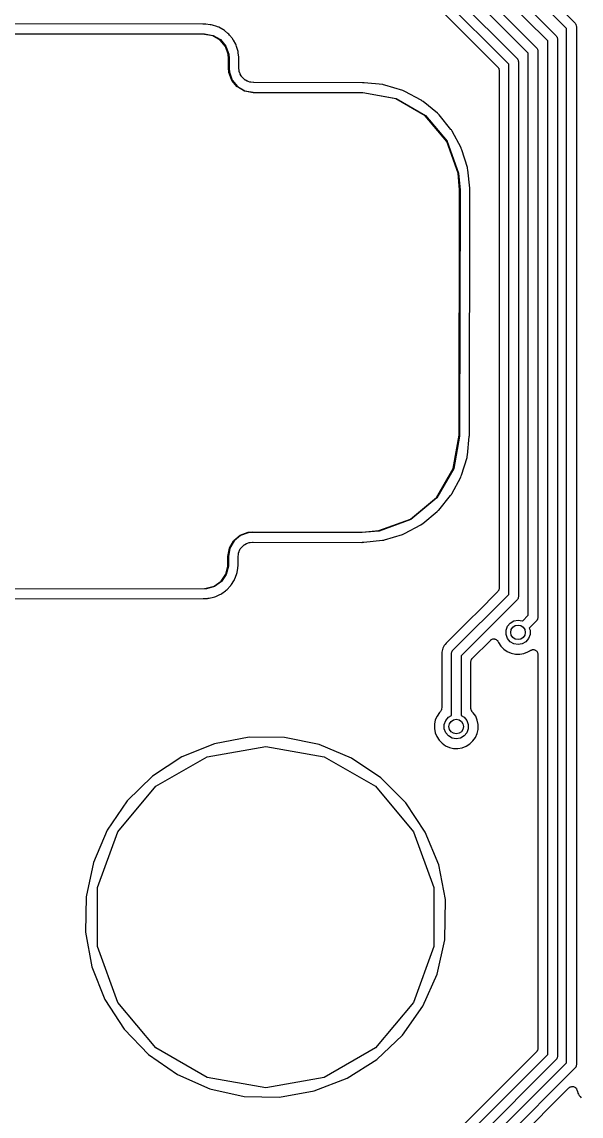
# Model space of a CAD drawing. Extents: x 69.6 to 139.6, y -158 to -61.
# Drawn here: x 93.09 to 104.59, y -141.6 to -119.07 of the extents above; entities that cross this region are included whole.
import ezdxf

# ---------------------------------------------------------------- set-up
doc = ezdxf.new("R2010")
doc.units = 0
doc.header["$MEASUREMENT"] = 0
doc.layers.add('BLACK', color=7, linetype='CONTINUOUS')

msp = doc.modelspace()

# ---------------------------------------------------------------- linework, layer by layer
at = {"layer": 'Black'}
for p, q in [((99.32, -115.254), (103.671, -119.604)), ((98.91, -115.469), (103.271, -119.829)), ((103.5, -119.716), (99.1493, -115.366)), ((103.1, -119.941), (98.7393, -115.581)), ((98.952, -116.076), (102.871, -119.995)), ((104.29, -119.206), (102.209, -117.126)), ((102.38, -117.014), (104.461, -119.094)), ((101.98, -117.264), (104.071, -119.354)), ((103.9, -119.466), (101.809, -117.376)), ((96.8094, -119.122), (92.8144, -119.115)), ((96.8145, -119.121), (96.8094, -119.122)), ((96.8686, -119.121), (96.8145, -119.121)), ((96.9593, -119.13), (96.8686, -119.121)), ((96.9793, -119.134), (96.9593, -119.13)), ((96.98, -119.134), (96.9793, -119.134)), ((96.9807, -119.134), (96.98, -119.134)), ((97.0048, -119.139), (96.9807, -119.134)), ((97.0919, -119.166), (97.0048, -119.139)), ((104.461, -119.094), (104.463, -119.098)), ((104.463, -119.098), (104.467, -119.101)), ((104.467, -119.101), (104.473, -119.112)), ((104.473, -119.112), (104.481, -119.123)), ((104.481, -119.123), (104.482, -119.127)), ((104.482, -119.127), (104.484, -119.131)), ((104.484, -119.131), (104.486, -119.144)), ((104.486, -119.144), (104.49, -119.156)), ((104.49, -119.156), (104.489, -119.161)), ((104.489, -119.161), (104.49, -119.165)), ((87.8434, -119.306), (96.8434, -119.319)), ((96.8429, -119.329), (87.8436, -119.316)), ((97.0126, -119.359), (96.8429, -119.329)), ((96.8434, -119.319), (96.8438, -119.319)), ((96.8438, -119.319), (96.8443, -119.319)), ((96.8443, -119.319), (97.0152, -119.35)), ((97.1613, -119.446), (97.0126, -119.359)), ((97.0152, -119.35), (97.0169, -119.35)), ((97.0169, -119.35), (97.1671, -119.437)), ((97.1107, -119.174), (97.0919, -119.166)), ((97.1114, -119.174), (97.1107, -119.174)), ((97.112, -119.174), (97.1114, -119.174)), ((97.1347, -119.184), (97.112, -119.174)), ((97.2151, -119.227), (97.1347, -119.184)), ((97.232, -119.238), (97.2151, -119.227)), ((97.2326, -119.239), (97.232, -119.238)), ((97.2331, -119.239), (97.2326, -119.239)), ((97.2536, -119.253), (97.2331, -119.239)), ((97.3241, -119.31), (97.2536, -119.253)), ((97.3384, -119.325), (97.3241, -119.31)), ((97.3389, -119.325), (97.3384, -119.325)), ((97.3394, -119.326), (97.3389, -119.325)), ((97.3568, -119.343), (97.3394, -119.326)), ((97.4147, -119.414), (97.3568, -119.343)), ((104.071, -119.354), (104.073, -119.358)), ((104.073, -119.358), (104.077, -119.361)), ((104.077, -119.361), (104.083, -119.372)), ((104.083, -119.372), (104.091, -119.383)), ((104.091, -119.383), (104.092, -119.387)), ((104.092, -119.387), (104.094, -119.391)), ((104.29, -140.499), (104.29, -119.206)), ((104.49, -119.165), (104.49, -140.54)), ((97.2716, -119.577), (97.1613, -119.446)), ((97.1671, -119.437), (97.1684, -119.438)), ((97.1684, -119.438), (97.2799, -119.572)), ((97.3302, -119.739), (97.2716, -119.577)), ((97.2799, -119.572), (97.2807, -119.573)), ((97.2807, -119.573), (97.3399, -119.736)), ((97.4259, -119.431), (97.4147, -119.414)), ((97.4264, -119.431), (97.4259, -119.431)), ((97.4267, -119.432), (97.4264, -119.431)), ((97.4404, -119.452), (97.4267, -119.432)), ((97.4836, -119.533), (97.4404, -119.452)), ((97.4912, -119.552), (97.4836, -119.533)), ((97.4916, -119.552), (97.4912, -119.552)), ((97.4918, -119.553), (97.4916, -119.552)), ((97.5012, -119.576), (97.4918, -119.553)), ((97.528, -119.663), (97.5012, -119.576)), ((103.671, -119.604), (103.673, -119.608)), ((103.673, -119.608), (103.677, -119.611)), ((103.677, -119.611), (103.683, -119.622)), ((103.9, -140.329), (103.9, -119.466)), ((104.094, -119.391), (104.096, -119.404)), ((104.096, -119.404), (104.1, -119.416)), ((104.1, -119.416), (104.099, -119.421)), ((104.099, -119.421), (104.1, -119.425)), ((104.1, -119.425), (104.1, -140.37)), ((97.3376, -119.825), (97.3302, -119.739)), ((97.3373, -120.025), (97.3376, -119.825)), ((97.3399, -119.736), (97.34, -119.737)), ((97.34, -119.737), (97.3402, -119.738)), ((97.3402, -119.738), (97.3476, -119.825)), ((97.3476, -119.825), (97.3473, -120.025)), ((97.3476, -119.825), (97.3476, -119.825)), ((97.3476, -119.825), (97.3476, -119.825)), ((97.5318, -119.683), (97.528, -119.663)), ((97.5321, -119.683), (97.5318, -119.683)), ((97.5321, -119.684), (97.5321, -119.683)), ((97.537, -119.708), (97.5321, -119.684)), ((97.5464, -119.799), (97.537, -119.708)), ((97.5463, -119.807), (97.5464, -119.799)), ((97.5472, -119.812), (97.5463, -119.807)), ((97.5468, -119.817), (97.5472, -119.812)), ((97.5477, -119.827), (97.5468, -119.817)), ((97.5474, -120.012), (97.5477, -119.827)), ((103.271, -119.829), (103.273, -119.833)), ((103.273, -119.833), (103.277, -119.836)), ((103.277, -119.836), (103.283, -119.847)), ((103.5, -131.289), (103.5, -119.716)), ((103.683, -119.622), (103.691, -119.633)), ((103.691, -119.633), (103.692, -119.637)), ((103.692, -119.637), (103.694, -119.641)), ((103.694, -119.641), (103.696, -119.654)), ((103.696, -119.654), (103.7, -119.666)), ((103.7, -119.666), (103.699, -119.671)), ((103.699, -119.671), (103.7, -119.675)), ((103.7, -119.675), (103.7, -131.33)), ((97.3374, -120.025), (97.3373, -120.025)), ((97.3447, -120.111), (97.3374, -120.025)), ((97.3374, -120.025), (97.3374, -120.025)), ((97.3473, -120.025), (97.3546, -120.11)), ((97.5483, -120.017), (97.5474, -120.012)), ((97.5479, -120.022), (97.5483, -120.017)), ((97.5531, -120.074), (97.5479, -120.022)), ((102.871, -119.995), (102.873, -119.999)), ((102.873, -119.999), (102.877, -120.001)), ((102.877, -120.001), (102.883, -120.013)), ((102.883, -120.013), (102.891, -120.023)), ((102.891, -120.023), (102.892, -120.028)), ((102.892, -120.028), (102.894, -120.031)), ((102.894, -120.031), (102.896, -120.044)), ((102.896, -120.044), (102.9, -120.057)), ((102.9, -120.057), (102.899, -120.061)), ((102.899, -120.061), (102.9, -120.066)), ((103.1, -130.859), (103.1, -119.941)), ((103.283, -119.847), (103.291, -119.858)), ((103.291, -119.858), (103.292, -119.862)), ((103.292, -119.862), (103.294, -119.866)), ((103.294, -119.866), (103.296, -119.879)), ((103.296, -119.879), (103.3, -119.891)), ((103.3, -119.891), (103.299, -119.896)), ((103.299, -119.896), (103.3, -119.9)), ((103.3, -119.9), (103.3, -130.9)), ((97.3449, -120.112), (97.3447, -120.111)), ((97.345, -120.113), (97.3449, -120.112)), ((97.4039, -120.276), (97.345, -120.113)), ((97.3546, -120.11), (97.413, -120.272)), ((97.4047, -120.278), (97.4039, -120.276)), ((97.516, -120.411), (97.4047, -120.278)), ((97.413, -120.272), (97.5231, -120.404)), ((97.5558, -120.083), (97.5531, -120.074)), ((97.557, -120.093), (97.5558, -120.083)), ((97.568, -120.129), (97.557, -120.093)), ((97.5725, -120.138), (97.568, -120.129)), ((97.5755, -120.147), (97.5725, -120.138)), ((97.5934, -120.181), (97.5755, -120.147)), ((97.5994, -120.188), (97.5934, -120.181)), ((97.6042, -120.197), (97.5994, -120.188)), ((97.6282, -120.226), (97.6042, -120.197)), ((97.6357, -120.232), (97.6282, -120.226)), ((97.642, -120.24), (97.6357, -120.232)), ((97.6712, -120.264), (97.642, -120.24)), ((97.6798, -120.269), (97.6712, -120.264)), ((97.6874, -120.275), (97.6798, -120.269)), ((97.7207, -120.293), (97.6874, -120.275)), ((102.9, -120.066), (102.9, -130.734)), ((97.5173, -120.412), (97.516, -120.411)), ((97.6674, -120.499), (97.5173, -120.412)), ((97.5231, -120.404), (97.6717, -120.49)), ((97.669, -120.5), (97.6674, -120.499)), ((97.84, -120.531), (97.669, -120.5)), ((97.6717, -120.49), (97.8415, -120.521)), ((97.73, -120.296), (97.7207, -120.293)), ((97.7388, -120.3), (97.73, -120.296)), ((97.7749, -120.311), (97.7388, -120.3)), ((97.7846, -120.312), (97.7749, -120.311)), ((97.794, -120.315), (97.7846, -120.312)), ((97.8461, -120.32), (97.794, -120.315)), ((97.8511, -120.32), (97.8461, -120.32)), ((97.856, -120.321), (97.8511, -120.32)), ((100.094, -120.325), (97.856, -120.321)), ((100.096, -120.325), (100.094, -120.325)), ((100.102, -120.325), (100.096, -120.325)), ((100.107, -120.326), (100.102, -120.325)), ((100.124, -120.326), (100.107, -120.326)), ((100.506, -120.364), (100.124, -120.326)), ((100.521, -120.368), (100.506, -120.364)), ((100.522, -120.368), (100.521, -120.368)), ((100.521, -120.368), (100.521, -120.368)), ((100.551, -120.374), (100.522, -120.368)), ((100.918, -120.486), (100.551, -120.374)), ((100.932, -120.492), (100.918, -120.486)), ((100.933, -120.492), (100.932, -120.492)), ((100.934, -120.493), (100.933, -120.492)), ((100.961, -120.504), (100.934, -120.493)), ((101.3, -120.685), (100.961, -120.504)), ((97.8412, -120.531), (97.84, -120.531)), ((97.8416, -120.531), (97.8412, -120.531)), ((97.8415, -120.521), (97.8416, -120.521)), ((97.8416, -120.521), (100.095, -120.524)), ((100.095, -120.534), (97.8416, -120.531)), ((100.095, -120.524), (100.097, -120.524)), ((100.097, -120.534), (100.095, -120.534)), ((100.097, -120.524), (100.097, -120.524)), ((100.097, -120.524), (100.098, -120.524)), ((100.098, -120.534), (100.097, -120.534)), ((100.097, -120.534), (100.097, -120.534)), ((100.098, -120.524), (100.099, -120.524)), ((100.78, -120.657), (100.098, -120.534)), ((100.099, -120.524), (100.783, -120.647)), ((101.379, -121.005), (100.78, -120.657)), ((100.783, -120.647), (100.785, -120.648)), ((100.785, -120.648), (101.385, -120.997)), ((101.312, -120.694), (101.3, -120.685)), ((101.313, -120.694), (101.312, -120.694)), ((101.313, -120.695), (101.313, -120.694)), ((101.338, -120.711), (101.313, -120.695)), ((101.635, -120.955), (101.338, -120.711)), ((101.645, -120.966), (101.635, -120.955)), ((101.823, -121.537), (101.379, -121.005)), ((101.385, -120.997), (101.386, -120.998)), ((101.386, -120.998), (101.831, -121.531)), ((101.646, -120.966), (101.645, -120.966)), ((101.646, -120.967), (101.646, -120.966)), ((101.667, -120.988), (101.646, -120.967)), ((101.911, -121.285), (101.667, -120.988)), ((101.919, -121.297), (101.911, -121.285)), ((101.92, -121.298), (101.919, -121.297)), ((101.937, -121.323), (101.92, -121.298)), ((101.92, -121.298), (101.92, -121.298)), ((102.118, -121.662), (101.937, -121.323)), ((102.058, -122.189), (101.823, -121.537)), ((101.831, -121.531), (101.832, -121.532)), ((101.832, -121.532), (101.832, -121.533)), ((101.832, -121.533), (101.832, -121.533)), ((101.832, -121.533), (102.067, -122.186)), ((102.124, -121.676), (102.118, -121.662)), ((102.124, -121.677), (102.124, -121.676)), ((102.124, -121.676), (102.124, -121.676)), ((102.136, -121.705), (102.124, -121.677)), ((102.248, -122.072), (102.136, -121.705)), ((102.251, -122.087), (102.248, -122.072)), ((102.251, -122.088), (102.251, -122.087)), ((102.251, -122.087), (102.251, -122.087)), ((102.257, -122.117), (102.251, -122.088)), ((102.087, -122.532), (102.058, -122.189)), ((102.067, -122.186), (102.068, -122.187)), ((102.068, -122.187), (102.068, -122.188)), ((102.068, -122.188), (102.097, -122.532)), ((102.296, -122.499), (102.257, -122.117)), ((102.079, -127.583), (102.087, -122.532)), ((102.097, -122.532), (102.089, -127.584)), ((102.097, -122.532), (102.097, -122.532)), ((102.097, -122.532), (102.097, -122.532)), ((102.289, -127.583), (102.298, -122.537)), ((102.296, -122.503), (102.296, -122.499)), ((102.296, -122.509), (102.296, -122.503)), ((102.296, -122.514), (102.296, -122.509)), ((102.298, -122.537), (102.296, -122.514)), ((101.958, -128.266), (102.079, -127.583)), ((102.087, -127.598), (101.968, -128.269)), ((102.089, -127.585), (102.087, -127.598)), ((102.089, -127.584), (102.089, -127.584)), ((102.089, -127.584), (102.089, -127.585)), ((102.25, -127.991), (102.288, -127.609)), ((102.288, -127.6), (102.289, -127.595)), ((102.288, -127.609), (102.288, -127.6)), ((102.289, -127.589), (102.289, -127.583)), ((102.289, -127.595), (102.289, -127.589)), ((102.129, -128.404), (102.241, -128.037)), ((102.241, -128.037), (102.247, -128.007)), ((102.247, -128.006), (102.25, -127.991)), ((102.247, -128.007), (102.247, -128.006)), ((102.247, -128.006), (102.247, -128.006)), ((101.611, -128.866), (101.958, -128.266)), ((101.967, -128.27), (101.619, -128.871)), ((101.968, -128.269), (101.967, -128.27)), ((101.967, -128.27), (101.967, -128.27)), ((101.967, -128.27), (101.967, -128.27)), ((101.968, -128.269), (101.968, -128.269)), ((101.93, -128.785), (102.111, -128.447)), ((102.111, -128.447), (102.123, -128.419)), ((102.123, -128.418), (102.129, -128.404)), ((102.123, -128.419), (102.123, -128.418)), ((102.123, -128.418), (102.123, -128.418)), ((101.661, -129.121), (101.904, -128.824)), ((101.904, -128.824), (101.921, -128.799)), ((101.921, -128.799), (101.921, -128.798)), ((101.921, -128.798), (101.922, -128.798)), ((101.922, -128.798), (101.93, -128.785)), ((101.079, -129.31), (101.611, -128.866)), ((101.618, -128.873), (101.085, -129.318)), ((101.619, -128.871), (101.618, -128.873)), ((101.332, -129.398), (101.628, -129.154)), ((101.628, -129.154), (101.649, -129.132)), ((101.649, -129.132), (101.65, -129.132)), ((101.65, -129.131), (101.661, -129.121)), ((101.65, -129.132), (101.65, -129.131)), ((100.428, -129.546), (101.079, -129.31)), ((101.084, -129.319), (100.431, -129.556)), ((100.955, -129.606), (101.293, -129.424)), ((101.085, -129.318), (101.084, -129.319)), ((101.085, -129.318), (101.085, -129.318)), ((101.293, -129.424), (101.318, -129.407)), ((101.318, -129.407), (101.319, -129.407)), ((101.319, -129.406), (101.332, -129.398)), ((101.319, -129.407), (101.319, -129.406)), ((97.4417, -129.752), (97.5749, -129.64)), ((97.5806, -129.649), (97.4488, -129.759)), ((97.5749, -129.64), (97.5764, -129.64)), ((97.5764, -129.64), (97.7396, -129.58)), ((97.7424, -129.59), (97.5806, -129.649)), ((97.7396, -129.58), (97.7403, -129.58)), ((97.7403, -129.58), (97.7409, -129.58)), ((97.7409, -129.58), (97.8278, -129.573)), ((97.8284, -129.583), (97.7424, -129.59)), ((97.8278, -129.573), (97.828, -129.573)), ((97.828, -129.573), (97.8282, -129.573)), ((97.8282, -129.573), (100.081, -129.576)), ((100.082, -129.586), (97.8284, -129.583)), ((100.081, -129.576), (100.428, -129.546)), ((100.429, -129.556), (100.082, -129.586)), ((100.082, -129.586), (100.082, -129.586)), ((100.082, -129.586), (100.082, -129.586)), ((100.118, -129.785), (100.5, -129.745)), ((100.43, -129.556), (100.429, -129.556)), ((100.431, -129.556), (100.43, -129.556)), ((100.5, -129.745), (100.529, -129.739)), ((100.529, -129.739), (100.53, -129.739)), ((100.53, -129.739), (100.531, -129.739)), ((100.531, -129.739), (100.546, -129.736)), ((100.546, -129.736), (100.912, -129.623)), ((100.912, -129.623), (100.94, -129.612)), ((100.94, -129.612), (100.941, -129.612)), ((100.941, -129.611), (100.955, -129.606)), ((100.941, -129.612), (100.941, -129.611)), ((97.3225, -130.076), (97.3529, -129.905)), ((97.3626, -129.908), (97.3324, -130.077)), ((97.3529, -129.905), (97.3535, -129.903)), ((97.3535, -129.903), (97.4406, -129.753)), ((97.4488, -129.759), (97.3626, -129.908)), ((97.4406, -129.753), (97.4417, -129.752)), ((97.542, -130.011), (97.553, -129.974)), ((97.553, -129.974), (97.5574, -129.966)), ((97.5574, -129.966), (97.5604, -129.956)), ((97.5604, -129.956), (97.5782, -129.923)), ((97.5782, -129.923), (97.5843, -129.915)), ((97.5843, -129.915), (97.5891, -129.907)), ((97.5891, -129.907), (97.613, -129.878)), ((97.613, -129.878), (97.6204, -129.871)), ((97.6204, -129.871), (97.6268, -129.864)), ((97.6268, -129.864), (97.6559, -129.84)), ((97.6559, -129.84), (97.6644, -129.835)), ((97.6644, -129.835), (97.6721, -129.829)), ((97.6721, -129.829), (97.7053, -129.811)), ((97.7053, -129.811), (97.7146, -129.808)), ((97.7146, -129.808), (97.7233, -129.804)), ((97.7233, -129.804), (97.7595, -129.792)), ((97.7595, -129.792), (97.7692, -129.791)), ((97.7692, -129.791), (97.7786, -129.789)), ((97.7786, -129.789), (97.8302, -129.783)), ((97.8302, -129.783), (97.8355, -129.784)), ((97.8355, -129.784), (97.8407, -129.783)), ((97.8407, -129.783), (100.076, -129.787)), ((100.076, -129.787), (100.078, -129.786)), ((100.078, -129.786), (100.079, -129.787)), ((100.079, -129.787), (100.081, -129.787)), ((100.081, -129.787), (100.082, -129.787)), ((100.082, -129.787), (100.087, -129.786)), ((100.087, -129.786), (100.091, -129.786)), ((100.091, -129.786), (100.099, -129.785)), ((100.099, -129.785), (100.105, -129.786)), ((100.105, -129.786), (100.11, -129.785)), ((100.11, -129.785), (100.118, -129.785)), ((97.3221, -130.277), (97.3224, -130.077)), ((97.3224, -130.077), (97.3225, -130.076)), ((97.3225, -130.076), (97.3225, -130.076)), ((97.3324, -130.077), (97.3321, -130.277)), ((97.5321, -130.276), (97.5325, -130.092)), ((97.5325, -130.092), (97.5333, -130.087)), ((97.533, -130.082), (97.5382, -130.03)), ((97.5333, -130.087), (97.533, -130.082)), ((97.5382, -130.03), (97.5408, -130.02)), ((97.5408, -130.02), (97.542, -130.011)), ((97.2796, -130.444), (97.3221, -130.277)), ((97.332, -130.279), (97.2891, -130.447)), ((97.3321, -130.277), (97.332, -130.277)), ((97.332, -130.277), (97.332, -130.279)), ((97.5068, -130.427), (97.5126, -130.407)), ((97.5126, -130.407), (97.5282, -130.317)), ((97.5282, -130.317), (97.5297, -130.297)), ((97.5297, -130.297), (97.5302, -130.295)), ((97.5301, -130.294), (97.5321, -130.276)), ((97.5302, -130.295), (97.5301, -130.294)), ((97.0432, -130.686), (97.1828, -130.586)), ((97.1893, -130.593), (97.0483, -130.695)), ((97.1828, -130.586), (97.2796, -130.444)), ((97.1901, -130.592), (97.1893, -130.593)), ((97.1905, -130.592), (97.1901, -130.592)), ((97.2884, -130.448), (97.1905, -130.592)), ((97.1905, -130.592), (97.1905, -130.592)), ((97.2891, -130.447), (97.2884, -130.448)), ((97.2884, -130.448), (97.2884, -130.448)), ((97.3972, -130.655), (97.4459, -130.578)), ((97.4459, -130.578), (97.4569, -130.556)), ((97.4569, -130.556), (97.4573, -130.556)), ((97.4573, -130.556), (97.4575, -130.555)), ((97.4575, -130.555), (97.4671, -130.537)), ((97.4671, -130.537), (97.4999, -130.452)), ((97.4999, -130.452), (97.5064, -130.428)), ((97.5064, -130.428), (97.5067, -130.428)), ((97.5067, -130.428), (97.5068, -130.427)), ((87.8434, -130.748), (96.8432, -130.735)), ((96.8434, -130.745), (87.8434, -130.758)), ((96.8432, -130.735), (96.8774, -130.733)), ((96.8435, -130.745), (96.8434, -130.745)), ((96.8437, -130.745), (96.8435, -130.745)), ((96.8785, -130.743), (96.8437, -130.745)), ((96.8774, -130.733), (97.0432, -130.686)), ((96.879, -130.742), (96.8785, -130.743)), ((96.8796, -130.742), (96.879, -130.742)), ((97.0468, -130.695), (96.8796, -130.742)), ((97.0483, -130.695), (97.0468, -130.695)), ((97.0483, -130.695), (97.0483, -130.695)), ((97.0724, -130.901), (97.1555, -130.863)), ((97.1555, -130.863), (97.1768, -130.851)), ((97.1768, -130.851), (97.1775, -130.851)), ((97.1775, -130.851), (97.178, -130.851)), ((97.178, -130.851), (97.1961, -130.841)), ((97.1961, -130.841), (97.2704, -130.788)), ((97.2704, -130.788), (97.2889, -130.772)), ((97.2889, -130.772), (97.2895, -130.772)), ((97.2895, -130.772), (97.29, -130.771)), ((97.29, -130.771), (97.3057, -130.758)), ((97.3057, -130.758), (97.3685, -130.692)), ((97.3685, -130.692), (97.3835, -130.672)), ((97.3835, -130.672), (97.384, -130.672)), ((97.384, -130.672), (97.3843, -130.671)), ((97.3843, -130.671), (97.3972, -130.655)), ((101.949, -132.009), (103.1, -130.859)), ((102.871, -130.805), (102.469, -131.207)), ((102.873, -130.801), (102.871, -130.805)), ((102.877, -130.799), (102.873, -130.801)), ((102.883, -130.787), (102.877, -130.799)), ((102.891, -130.777), (102.883, -130.787)), ((102.892, -130.772), (102.891, -130.777)), ((102.894, -130.769), (102.892, -130.772)), ((102.896, -130.756), (102.894, -130.769)), ((102.9, -130.743), (102.896, -130.756)), ((102.9, -130.734), (102.899, -130.739)), ((102.899, -130.739), (102.9, -130.743)), ((87.8454, -130.958), (96.8125, -130.943)), ((96.8125, -130.943), (96.8143, -130.943)), ((96.8143, -130.943), (96.816, -130.943)), ((96.816, -130.943), (96.8611, -130.944)), ((96.8611, -130.944), (96.9033, -130.941)), ((96.9033, -130.941), (96.9186, -130.938)), ((96.9186, -130.938), (96.9218, -130.938)), ((96.9218, -130.938), (96.9248, -130.937)), ((96.9248, -130.937), (96.9394, -130.935)), ((96.9394, -130.935), (97.0282, -130.915)), ((97.0282, -130.915), (97.0513, -130.907)), ((97.0513, -130.907), (97.0521, -130.907)), ((97.0521, -130.907), (97.0527, -130.907)), ((97.0527, -130.907), (97.0724, -130.901)), ((103.271, -130.971), (102.12, -132.121)), ((103.273, -130.967), (103.271, -130.971)), ((103.277, -130.964), (103.273, -130.967)), ((103.283, -130.953), (103.277, -130.964)), ((103.291, -130.942), (103.283, -130.953)), ((103.292, -130.938), (103.291, -130.942)), ((103.294, -130.934), (103.292, -130.938)), ((103.296, -130.921), (103.294, -130.934)), ((103.3, -130.909), (103.296, -130.921)), ((103.3, -130.9), (103.299, -130.904)), ((103.299, -130.904), (103.3, -130.909)), ((102.469, -131.207), (102.298, -131.377)), ((103.381, -131.407), (103.5, -131.289)), ((102.298, -131.377), (101.811, -131.864)), ((103.043, -131.596), (103.073, -131.515)), ((103.073, -131.515), (103.129, -131.448)), ((103.129, -131.448), (103.204, -131.404)), ((103.204, -131.404), (103.29, -131.389)), ((103.29, -131.389), (103.376, -131.404)), ((103.376, -131.404), (103.381, -131.407)), ((103.671, -131.401), (103.521, -131.551)), ((103.521, -131.551), (103.537, -131.596)), ((103.673, -131.397), (103.671, -131.401)), ((103.677, -131.394), (103.673, -131.397)), ((103.683, -131.383), (103.677, -131.394)), ((103.691, -131.372), (103.683, -131.383)), ((103.692, -131.368), (103.691, -131.372)), ((103.694, -131.364), (103.692, -131.368)), ((103.696, -131.351), (103.694, -131.364)), ((103.7, -131.339), (103.696, -131.351)), ((103.7, -131.33), (103.699, -131.334)), ((103.699, -131.334), (103.7, -131.339)), ((102.76, -131.781), (102.771, -131.776)), ((102.771, -131.776), (102.777, -131.776)), ((102.777, -131.776), (102.783, -131.775)), ((102.783, -131.775), (102.794, -131.776)), ((102.794, -131.776), (102.806, -131.776)), ((102.806, -131.776), (102.811, -131.777)), ((102.811, -131.777), (102.817, -131.778)), ((103.043, -131.684), (103.043, -131.596)), ((103.073, -131.765), (103.043, -131.684)), ((103.129, -131.832), (103.073, -131.765)), ((103.507, -131.765), (103.451, -131.832)), ((103.537, -131.684), (103.507, -131.765)), ((103.537, -131.596), (103.537, -131.684)), ((101.735, -131.992), (101.727, -132.019)), ((101.736, -131.991), (101.735, -131.991)), ((101.735, -131.991), (101.735, -131.992)), ((101.744, -131.963), (101.736, -131.991)), ((101.758, -131.938), (101.744, -131.963)), ((101.772, -131.912), (101.758, -131.937)), ((101.758, -131.937), (101.758, -131.938)), ((101.758, -131.938), (101.758, -131.938)), ((101.79, -131.89), (101.772, -131.912)), ((101.791, -131.89), (101.79, -131.89)), ((101.811, -131.864), (101.791, -131.889)), ((101.791, -131.889), (101.791, -131.89)), ((102.349, -132.175), (102.721, -131.804)), ((102.721, -131.804), (102.73, -131.797)), ((102.73, -131.797), (102.739, -131.789)), ((102.739, -131.789), (102.744, -131.787)), ((102.744, -131.787), (102.749, -131.784)), ((102.749, -131.784), (102.76, -131.781)), ((102.817, -131.778), (102.828, -131.783)), ((102.828, -131.783), (102.839, -131.786)), ((102.839, -131.786), (102.843, -131.79)), ((102.843, -131.79), (102.849, -131.793)), ((102.849, -131.793), (102.857, -131.801)), ((102.857, -131.801), (102.866, -131.808)), ((102.866, -131.808), (102.869, -131.813)), ((102.869, -131.813), (102.873, -131.817)), ((102.873, -131.817), (102.878, -131.828)), ((102.878, -131.828), (102.884, -131.838)), ((102.884, -131.838), (102.888, -131.847)), ((102.888, -131.847), (102.936, -131.921)), ((102.936, -131.921), (102.997, -131.984)), ((102.997, -131.984), (103.069, -132.035)), ((103.204, -131.876), (103.129, -131.832)), ((103.29, -131.891), (103.204, -131.876)), ((103.376, -131.876), (103.29, -131.891)), ((103.451, -131.832), (103.376, -131.876)), ((103.564, -132.003), (103.579, -131.997)), ((103.579, -131.997), (103.581, -131.997)), ((103.581, -131.997), (103.583, -131.996)), ((103.583, -131.996), (103.598, -131.996)), ((103.598, -131.996), (103.613, -131.996)), ((103.613, -131.996), (103.615, -131.996)), ((103.615, -131.996), (103.617, -131.996)), ((103.617, -131.996), (103.632, -132.001)), ((103.632, -132.001), (103.646, -132.006)), ((101.724, -132.049), (101.72, -132.08)), ((101.72, -132.08), (101.72, -133.202)), ((101.727, -132.019), (101.724, -132.048)), ((101.724, -132.048), (101.724, -132.048)), ((101.724, -132.048), (101.724, -132.049)), ((101.92, -132.071), (101.924, -132.059)), ((101.921, -132.076), (101.92, -132.071)), ((101.92, -132.08), (101.921, -132.076)), ((101.92, -133.352), (101.92, -132.08)), ((101.924, -132.059), (101.926, -132.046)), ((101.926, -132.046), (101.928, -132.042)), ((101.928, -132.042), (101.929, -132.038)), ((101.929, -132.038), (101.937, -132.027)), ((101.937, -132.027), (101.943, -132.016)), ((101.943, -132.016), (101.947, -132.013)), ((101.947, -132.013), (101.949, -132.009)), ((102.12, -132.121), (102.12, -133.352)), ((102.32, -132.237), (102.324, -132.224)), ((102.324, -132.224), (102.326, -132.211)), ((102.326, -132.211), (102.328, -132.208)), ((102.328, -132.208), (102.329, -132.203)), ((102.329, -132.203), (102.337, -132.193)), ((102.337, -132.193), (102.343, -132.181)), ((102.343, -132.181), (102.347, -132.179)), ((102.347, -132.179), (102.349, -132.175)), ((103.069, -132.035), (103.15, -132.07)), ((103.15, -132.07), (103.236, -132.089)), ((103.236, -132.089), (103.325, -132.091)), ((103.325, -132.091), (103.412, -132.076)), ((103.412, -132.076), (103.494, -132.044)), ((103.494, -132.044), (103.546, -132.01)), ((103.546, -132.01), (103.548, -132.009)), ((103.548, -132.009), (103.55, -132.008)), ((103.55, -132.008), (103.564, -132.003)), ((103.646, -132.006), (103.648, -132.007)), ((103.648, -132.007), (103.65, -132.008)), ((103.65, -132.008), (103.662, -132.018)), ((103.662, -132.018), (103.674, -132.027)), ((103.674, -132.027), (103.675, -132.029)), ((103.675, -132.029), (103.677, -132.03)), ((103.677, -132.03), (103.684, -132.044)), ((103.684, -132.044), (103.692, -132.057)), ((103.692, -132.057), (103.693, -132.059)), ((103.693, -132.059), (103.694, -132.06)), ((103.694, -132.06), (103.697, -132.076)), ((103.697, -132.076), (103.7, -132.091)), ((103.7, -132.091), (103.7, -132.093)), ((103.7, -132.093), (103.7, -132.095)), ((103.7, -132.095), (103.7, -140.204)), ((102.321, -132.241), (102.32, -132.237)), ((102.32, -132.246), (102.321, -132.241)), ((102.32, -133.202), (102.32, -132.246)), ((101.674, -133.289), (101.624, -133.362)), ((101.69, -133.273), (101.674, -133.289)), ((101.693, -133.269), (101.69, -133.273)), ((101.697, -133.266), (101.693, -133.269)), ((101.703, -133.255), (101.697, -133.266)), ((101.71, -133.245), (101.703, -133.255)), ((101.712, -133.24), (101.71, -133.245)), ((101.714, -133.236), (101.712, -133.24)), ((101.716, -133.224), (101.714, -133.236)), ((101.72, -133.212), (101.716, -133.224)), ((101.72, -133.202), (101.719, -133.207)), ((101.719, -133.207), (101.72, -133.212)), ((101.859, -133.388), (101.92, -133.352)), ((102.12, -133.352), (102.181, -133.388)), ((102.321, -133.206), (102.32, -133.202)), ((102.32, -133.211), (102.321, -133.206)), ((102.324, -133.223), (102.32, -133.211)), ((102.326, -133.236), (102.324, -133.223)), ((102.328, -133.24), (102.326, -133.236)), ((102.329, -133.244), (102.328, -133.24)), ((102.337, -133.255), (102.329, -133.244)), ((102.343, -133.267), (102.337, -133.255)), ((102.347, -133.269), (102.343, -133.267)), ((102.349, -133.273), (102.347, -133.269)), ((102.37, -133.294), (102.349, -133.273)), ((102.419, -133.368), (102.37, -133.294)), ((101.571, -133.53), (101.569, -133.618)), ((101.589, -133.443), (101.571, -133.53)), ((101.624, -133.362), (101.589, -133.443)), ((101.773, -133.536), (101.803, -133.455)), ((101.773, -133.624), (101.773, -133.536)), ((101.803, -133.455), (101.859, -133.388)), ((102.181, -133.388), (102.237, -133.455)), ((102.237, -133.455), (102.267, -133.536)), ((102.267, -133.536), (102.267, -133.624)), ((102.453, -133.449), (102.419, -133.368)), ((102.47, -133.535), (102.453, -133.449)), ((102.468, -133.637), (102.47, -133.535)), ((97.763, -133.797), (97.0503, -133.933)), ((98.4886, -133.802), (97.763, -133.797)), ((99.1994, -133.948), (98.4886, -133.802)), ((101.569, -133.618), (101.585, -133.705)), ((101.585, -133.705), (101.618, -133.787)), ((101.618, -133.787), (101.666, -133.861)), ((101.803, -133.705), (101.773, -133.624)), ((101.859, -133.772), (101.803, -133.705)), ((101.934, -133.816), (101.859, -133.772)), ((102.181, -133.772), (102.106, -133.816)), ((102.237, -133.705), (102.181, -133.772)), ((102.267, -133.624), (102.237, -133.705)), ((102.362, -133.875), (102.413, -133.803)), ((102.413, -133.803), (102.449, -133.723)), ((102.449, -133.723), (102.468, -133.637)), ((97.0503, -133.933), (96.3775, -134.205)), ((96.8984, -134.199), (98.1, -133.987)), ((98.1, -133.987), (99.3016, -134.199)), ((99.8683, -134.23), (99.1994, -133.948)), ((101.666, -133.861), (101.727, -133.924)), ((101.727, -133.924), (101.799, -133.975)), ((101.799, -133.975), (101.88, -134.01)), ((101.88, -134.01), (101.966, -134.029)), ((102.02, -133.831), (101.934, -133.816)), ((101.966, -134.029), (102.055, -134.031)), ((102.106, -133.816), (102.02, -133.831)), ((102.055, -134.031), (102.142, -134.016)), ((102.142, -134.016), (102.224, -133.984)), ((102.224, -133.984), (102.298, -133.936)), ((102.298, -133.936), (102.362, -133.875)), ((96.3775, -134.205), (95.7703, -134.602)), ((95.8417, -134.809), (96.8984, -134.199)), ((99.3016, -134.199), (100.358, -134.809)), ((100.47, -134.635), (99.8683, -134.23)), ((95.7703, -134.602), (95.2519, -135.11)), ((100.981, -135.15), (100.47, -134.635)), ((95.0573, -135.743), (95.8417, -134.809)), ((100.358, -134.809), (101.143, -135.743)), ((95.2519, -135.11), (94.842, -135.709)), ((101.383, -135.755), (100.981, -135.15)), ((94.842, -135.709), (94.5561, -136.376)), ((94.64, -136.89), (95.0573, -135.743)), ((101.143, -135.743), (101.56, -136.89)), ((101.659, -136.425), (101.383, -135.755)), ((94.5561, -136.376), (94.4053, -137.086)), ((101.8, -137.137), (101.659, -136.425)), ((94.64, -138.11), (94.64, -136.89)), ((101.56, -136.89), (101.56, -138.11)), ((94.4053, -137.086), (94.3951, -137.811)), ((101.788, -137.967), (101.8, -137.137)), ((94.3951, -137.811), (94.5261, -138.525)), ((101.628, -138.674), (101.788, -137.967)), ((95.0573, -139.257), (94.64, -138.11)), ((101.56, -138.11), (101.143, -139.257)), ((94.5261, -138.525), (94.7932, -139.199)), ((101.333, -139.336), (101.628, -138.674)), ((94.7932, -139.199), (95.1863, -139.809)), ((95.8417, -140.191), (95.0573, -139.257)), ((101.143, -139.257), (100.358, -140.191)), ((100.914, -139.929), (101.333, -139.336)), ((95.1863, -139.809), (95.6904, -140.331)), ((100.389, -140.43), (100.914, -139.929)), ((95.6904, -140.331), (96.2862, -140.745)), ((96.8984, -140.801), (95.8417, -140.191)), ((100.358, -140.191), (99.3016, -140.801)), ((100.029, -144.199), (103.9, -140.329)), ((103.671, -140.275), (101.971, -141.975)), ((103.673, -140.271), (103.671, -140.275)), ((103.677, -140.269), (103.673, -140.271)), ((103.683, -140.257), (103.677, -140.269)), ((103.691, -140.247), (103.683, -140.257)), ((103.692, -140.242), (103.691, -140.247)), ((103.694, -140.239), (103.692, -140.242)), ((103.696, -140.226), (103.694, -140.239)), ((103.7, -140.213), (103.696, -140.226)), ((103.7, -140.204), (103.699, -140.209)), ((103.699, -140.209), (103.7, -140.213)), ((99.7763, -140.819), (100.389, -140.43)), ((104.071, -140.441), (100.2, -144.311)), ((100.409, -144.379), (104.29, -140.499)), ((104.073, -140.437), (104.071, -140.441)), ((104.077, -140.434), (104.073, -140.437)), ((104.083, -140.423), (104.077, -140.434)), ((104.091, -140.412), (104.083, -140.423)), ((104.092, -140.408), (104.091, -140.412)), ((104.094, -140.404), (104.092, -140.408)), ((104.096, -140.391), (104.094, -140.404)), ((104.1, -140.379), (104.096, -140.391)), ((104.1, -140.37), (104.099, -140.374)), ((104.099, -140.374), (104.1, -140.379)), ((104.488, -140.557), (104.485, -140.566)), ((104.49, -140.549), (104.488, -140.553)), ((104.488, -140.553), (104.488, -140.557)), ((104.49, -140.54), (104.489, -140.544)), ((104.489, -140.544), (104.49, -140.549)), ((96.2862, -140.745), (96.9511, -141.036)), ((104.461, -140.611), (100.58, -144.491)), ((104.463, -140.607), (104.461, -140.611)), ((104.467, -140.604), (104.463, -140.607)), ((104.471, -140.597), (104.467, -140.604)), ((104.477, -140.59), (104.471, -140.597)), ((104.478, -140.586), (104.477, -140.59)), ((104.481, -140.582), (104.478, -140.586)), ((104.482, -140.578), (104.481, -140.582)), ((104.484, -140.574), (104.482, -140.578)), ((104.485, -140.566), (104.484, -140.574)), ((98.1, -141.013), (96.8984, -140.801)), ((99.3016, -140.801), (98.1, -141.013)), ((99.0998, -141.081), (99.7763, -140.819)), ((104.337, -141.017), (104.35, -141.008)), ((104.35, -141.008), (104.363, -140.999)), ((104.363, -140.999), (104.364, -140.998)), ((104.364, -140.998), (104.365, -140.997)), ((104.365, -140.997), (104.381, -140.993)), ((104.381, -140.993), (104.396, -140.989)), ((104.396, -140.989), (104.397, -140.989)), ((104.397, -140.989), (104.399, -140.988)), ((104.399, -140.988), (104.415, -140.99)), ((104.415, -140.99), (104.431, -140.991)), ((104.431, -140.991), (104.432, -140.991)), ((104.432, -140.991), (104.434, -140.991)), ((104.434, -140.991), (104.448, -140.998)), ((104.448, -140.998), (104.462, -141.004)), ((104.462, -141.004), (104.464, -141.005)), ((104.464, -141.005), (104.465, -141.006)), ((104.465, -141.006), (104.476, -141.017)), ((96.9511, -141.036), (97.6598, -141.192)), ((97.6598, -141.192), (98.3852, -141.207)), ((98.3852, -141.207), (99.0998, -141.081)), ((100.809, -144.545), (104.337, -141.017)), ((104.476, -141.017), (104.488, -141.028)), ((104.488, -141.028), (104.488, -141.029)), ((104.488, -141.029), (104.49, -141.031)), ((104.49, -141.031), (104.496, -141.045)), ((104.496, -141.045), (104.503, -141.059)), ((104.503, -141.059), (104.514, -141.094)), ((104.514, -141.094), (104.514, -141.095)), ((104.514, -141.095), (104.514, -141.095)), ((104.514, -141.095), (104.522, -141.123)), ((104.522, -141.123), (104.536, -141.148)), ((104.536, -141.148), (104.536, -141.149)), ((104.536, -141.149), (104.536, -141.149)), ((104.536, -141.149), (104.55, -141.175)), ((104.55, -141.175), (104.568, -141.197)), ((104.568, -141.197), (104.568, -141.197)), ((104.568, -141.197), (104.568, -141.198)), ((104.568, -141.198), (104.588, -141.222))]:
    msp.add_line(p, q, dxfattribs=at)
for centre in [(103.29, -131.64), (102.02, -133.58)]:
    msp.add_circle(centre, 0.15, dxfattribs=at)

doc.saveas('drawing.dxf')
